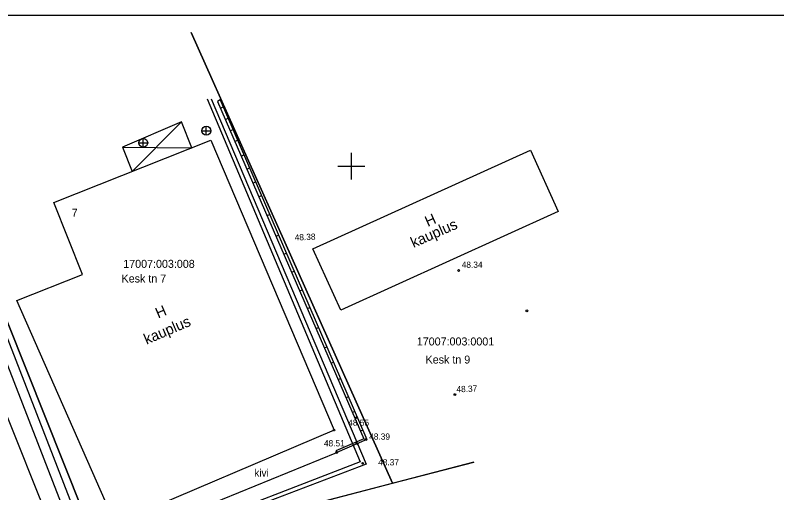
# Model space of a CAD drawing. Extents: x 641569 to 641767, y 6455666 to 6455967.
# Drawn here: x 641612.2 to 641697.8, y 6455913.3 to 6455967 of the extents above; entities that cross this region are included whole.
import ezdxf

# ---------------------------------------------------------------- set-up
doc = ezdxf.new("R2010")
doc.units = 0
for name, color, linetype in [('ABIJOONIS', 7, 'Continuous'), ('AED', 7, 'Continuous'), ('HOONE', 7, 'Continuous'), ('KKAEV', 7, 'Continuous'), ('KORGUS', 7, 'Continuous'), ('PIIR', 7, 'Continuous'), ('TEE', 7, 'Continuous'), ('TTRASS', 7, 'Continuous'), ('VEEKOGU', 7, 'Continuous'), ('VORK', 7, 'Continuous')]:
    doc.layers.add(name, color=color, linetype=linetype)

msp = doc.modelspace()

# ---------------------------------------------------------------- linework, layer by layer
at = {"layer": 'ABIJOONIS'}
msp.add_line((641569.147, 6455966.984), (641767.147, 6455966.984), dxfattribs=at)
at = {"layer": 'AED'}
for p, q in [((641635.3, 6455956.54), (641635.6, 6455956.669)), ((641635.85, 6455955.271), (641636.147, 6455955.4)), ((641636.403, 6455953.996), (641636.697, 6455954.124)), ((641636.92, 6455952.803), (641637.212, 6455952.929)), ((641637.636, 6455951.151), (641637.925, 6455951.277)), ((641638.273, 6455949.682), (641638.559, 6455949.806)), ((641638.952, 6455948.115), (641639.236, 6455948.238)), ((641639.619, 6455946.579), (641639.899, 6455946.7)), ((641640.54, 6455944.454), (641640.816, 6455944.574)), ((641641.55, 6455942.125), (641641.821, 6455942.242)), ((641642.425, 6455940.105), (641642.693, 6455940.221)), ((641643.301, 6455938.085), (641643.565, 6455938.199)), ((641644.206, 6455935.998), (641644.465, 6455936.111)), ((641645.068, 6455934.008), (641645.324, 6455934.119)), ((641646.041, 6455931.766), (641646.292, 6455931.874)), ((641646.987, 6455929.584), (641647.234, 6455929.691)), ((641647.733, 6455927.862), (641647.977, 6455927.968)), ((641648.528, 6455926.029), (641648.768, 6455926.133)), ((641649.412, 6455923.989), (641649.648, 6455924.092)), ((641650.13, 6455922.333), (641650.363, 6455922.434)), ((641651.037, 6455920.242), (641651.265, 6455920.342))]:
    msp.add_line(p, q, dxfattribs=at)
for points in [[(641635.249, 6455957.482), (641634.975, 6455957.289)], [(641634.975, 6455957.289), (641651.419, 6455919.36)], [(641634.975, 6455957.289), (641651.419, 6455919.36), (641648.27, 6455918.014)], [(641635.249, 6455957.482), (641651.727, 6455919.271), (641648.352, 6455917.817)], [(641605.482, 6455945.71), (641620.68, 6455906.524), (641624.027, 6455903.802), (641625.205, 6455899.187), (641627.113, 6455882.358), (641623.183, 6455864.021), (641619.15, 6455862.222)], [(641648.27, 6455918.014), (641648.352, 6455917.817)]]:
    msp.add_lwpolyline(points, dxfattribs=at)
at = {"layer": 'HOONE'}
for p, q in [((641630.915, 6455954.987), (641624.262, 6455952.164)), ((641632.066, 6455952.077), (641630.915, 6455954.987)), ((641624.262, 6455952.164), (641625.348, 6455949.419))]:
    msp.add_line(p, q, dxfattribs=at)
for points in [[(641630.915, 6455954.987), (641625.348, 6455949.419)], [(641616.564, 6455945.945), (641634.215, 6455952.927), (641648.063, 6455920.344), (641623.448, 6455909.848), (641612.406, 6455934.912), (641619.799, 6455937.836), (641616.564, 6455945.945)], [(641624.262, 6455952.164), (641632.066, 6455952.077)], [(641645.68, 6455940.717), (641670.136, 6455951.793), (641673.257, 6455944.901), (641648.802, 6455933.825), (641645.68, 6455940.717)]]:
    msp.add_lwpolyline(points, dxfattribs=at)
at = {"layer": 'KKAEV'}
for p, q in [((641633.198, 6455953.995), (641634.198, 6455953.995)), ((641633.698, 6455953.495), (641633.698, 6455954.495)), ((641626.608, 6455952.135), (641626.608, 6455953.135)), ((641626.108, 6455952.635), (641627.108, 6455952.635))]:
    msp.add_line(p, q, dxfattribs=at)
for centre in [(641633.698, 6455953.995), (641626.608, 6455952.635)]:
    msp.add_circle(centre, 0.5, dxfattribs=at)
at = {"layer": 'KORGUS'}
for centre in [(641662.063, 6455938.285), (641669.736, 6455933.748), (641661.644, 6455924.324), (641650.574, 6455921.734), (641648.051, 6455920.339), (641650.619, 6455918.806), (641651.627, 6455919.271), (641648.352, 6455917.817), (641651.273, 6455916.6)]:
    msp.add_circle(centre, 0.1, dxfattribs=at)
at = {"layer": 'PIIR'}
for points in [[(641602.938, 6455953.532), (641621.89, 6455906.03), (641633.44, 6455908.82), (641654.61, 6455914.36), (641631.992, 6455965.038)], [(641631.992, 6455965.038), (641654.61, 6455914.36), (641663.756, 6455916.745)], [(641607.538, 6455902.837), (641621.89, 6455906.03), (641602.938, 6455953.532)], [(641663.759, 6455916.737), (641633.44, 6455908.82), (641666.25, 6455827.3), (641693.677, 6455836.694)]]:
    msp.add_lwpolyline(points, dxfattribs=at)
at = {"layer": 'TEE'}
msp.add_lwpolyline([(641629.126, 6455912.148), (641630, 6455910.33), (641648.352, 6455917.817)], dxfattribs=at)
at = {"layer": 'TTRASS'}
for points in [[(641633.779, 6455957.585), (641650.999, 6455916.773), (641637.436, 6455911.522)], [(641634.257, 6455957.585), (641651.679, 6455916.517), (641637.488, 6455911.112)]]:
    msp.add_lwpolyline(points, dxfattribs=at)
at = {"layer": 'VEEKOGU'}
for points in [[(641604.32, 6455945.71), (641618.098, 6455910.24), (641619.648, 6455906.796), (641620.016, 6455906.014), (641620.097, 6455905.763)], [(641616.68, 6455882.348), (641620.589, 6455885.69), (641621.615, 6455886.669), (641621.85, 6455887.019), (641621.934, 6455887.312), (641621.94, 6455887.83), (641621.518, 6455890.427), (641619.833, 6455899.692), (641619.195, 6455903.196), (641618.967, 6455904.34), (641618.774, 6455904.954), (641618.46, 6455905.582), (641618.059, 6455906.168), (641617.603, 6455906.786), (641617.258, 6455907.401), (641615.932, 6455910.387), (641614.73, 6455913.363), (641609.657, 6455925.939), (641605.301, 6455936.732)]]:
    msp.add_lwpolyline(points, dxfattribs=at)
at = {"layer": 'VORK'}
for p, q in [((641650, 6455951.5), (641650, 6455948.5)), ((641648.5, 6455950), (641651.5, 6455950))]:
    msp.add_line(p, q, dxfattribs=at)

# ---------------------------------------------------------------- texts
at = {"layer": 'HOONE'}
msp.add_text('7', height=0.9, dxfattribs=at).set_placement((641618.567, 6455944.324))
for s, rotation, p in [('H', 23.89353, (641658.593, 6455943.167)), ('kauplus', 23.89353, (641656.989, 6455940.809)), ('H', 23.21645, (641628.289, 6455932.869)), ('kauplus', 23.21645, (641626.987, 6455929.936))]:
    msp.add_text(s, height=1.2, rotation=rotation, dxfattribs=at).set_placement(p)
at = {"layer": 'KORGUS'}
for s, p in [('48.38', (641643.647, 6455941.64)), ('48.37', (641661.827, 6455924.57))]:
    msp.add_text(s, height=0.7, rotation=2.56399, dxfattribs=at).set_placement(p)
for s, p in [('48.34', (641662.407, 6455938.582)), ('48.55', (641649.653, 6455920.825)), ('48.39', (641652.005, 6455919.255)), ('48.51', (641646.92, 6455918.505)), ('48.37', (641653.013, 6455916.365))]:
    msp.add_text(s, height=0.7, dxfattribs=at).set_placement(p)
at = {"layer": 'PIIR'}
for s, p in [('17007:003:008', (641624.364, 6455938.579)), ('Kesk tn 7', (641624.174, 6455936.93)), ('17007:003:0001', (641657.359, 6455929.854)), ('Kesk tn 9', (641658.345, 6455927.816))]:
    msp.add_text(s, height=0.9, dxfattribs=at).set_placement(p)
at = {"layer": 'TEE'}
msp.add_text('kivi', height=0.85, dxfattribs=at).set_placement((641639.084, 6455915.112))

doc.saveas('drawing.dxf')
